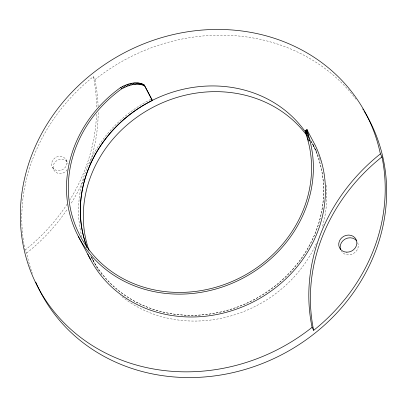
<?xml version="1.0" encoding="UTF-8"?>
<svg xmlns="http://www.w3.org/2000/svg" width="407" height="407" viewBox="0 0 407 407"><rect width="100%" height="100%" fill="white"/><g stroke="black" fill="none" stroke-linecap="round" stroke-linejoin="round"><path stroke-width="0.31" stroke-dasharray="2.04 1.53" d="M98.107 106.558A185.506 167.012 -27.8 0 0 95.375 81.929L94.917 79.665L93.335 76.664L91.361 78.256A185.506 167.012 -27.8 0 0 24.593 247.822L25.051 250.086L26.755 253.703A185.506 167.012 -27.8 0 0 32.341 273.402M94.917 79.665L95.457 79.233A185.506 167.012 -27.8 0 1 356.491 99.888M25.051 250.086L27.025 248.499A185.506 167.012 -27.8 0 0 67.46 203.632M26.633 253.088L28.607 251.501A185.506 167.012 -27.8 0 0 67.297 209.259M310.948 141.046L313.019 144.973L314.148 144.409M310.2 139.56L316.244 150.936M66.132 159.834L67.638 162.688M52.406 167.206L53.912 170.065M90.756 256.064L93.768 261.777M313.019 144.973L313.675 146.311A124.211 111.828 -27.8 0 1 251.134 301.109A124.211 111.828 -27.8 0 1 91.173 256.731M93.335 76.664L93.793 78.927A185.506 167.012 -27.8 0 1 96.607 108.313M98.184 112.505A185.506 167.012 -27.8 0 1 89.774 163.583M83.862 179.146A185.506 167.012 -27.8 0 1 70.742 203.978M357.753 242.674A9.275 8.349 -27.8 0 1 353.19 253.693A9.275 8.349 -27.8 0 1 341.468 251.384M310.79 141.234A124.288 111.9 -27.8 0 1 318.905 156.807M319.124 157.351A124.288 111.9 -27.8 0 1 320.599 161.182M326.119 185.271A124.288 111.9 -27.8 0 1 322.186 227.671M316.387 243.34A124.288 111.9 -27.8 0 1 120.665 295.619M101.496 274.898A124.288 111.9 -27.8 0 1 100.829 273.931M98.906 270.986A124.288 111.9 -27.8 0 1 91.799 257.524M96.505 114.275A185.506 167.012 -27.8 0 1 69.826 199.913M313.232 145.223A124.288 111.9 -27.8 0 1 251.943 300.783A124.288 111.9 -27.8 0 1 91.275 257.112M67.267 169.612A7.789 7.016 -27.8 0 1 55.276 171.79A7.789 7.016 -27.8 0 1 57.021 160.444A7.789 7.016 -27.8 0 1 68.142 163.909M81.878 237.159A126.063 113.497 -27.8 0 1 150.646 99.42M58.247 170.701A7.789 7.016 -27.8 0 0 66.326 160.226A7.789 7.016 -27.8 0 0 53.231 159.63A7.789 7.016 -27.8 0 0 58.247 170.701"/><path stroke-width="0.61" d="M87.225 247.802A124.211 111.828 -27.8 0 1 151.882 100.666L152.345 100.437L144.663 85.862C137.164 82.128 128.164 85.165 121.352 89.067A124.211 111.828 -27.8 0 0 81.899 239.031A124.211 111.828 -27.8 0 0 232.204 281.435A124.211 111.828 -27.8 0 0 308.292 141.809L305.326 130.688L307 129.787L315.344 145.497A126.063 113.497 -27.8 0 1 249.888 303.571A126.063 113.497 -27.8 0 1 87.81 253.993M307 129.787L310.058 141.275A126.063 113.497 -27.8 0 1 232.835 282.982A126.063 113.497 -27.8 0 1 80.281 239.947A126.063 113.497 -27.8 0 1 120.33 87.744C127.305 83.801 136.864 80.479 144.287 85.058L152.345 100.437M380.367 153.912L378.393 155.499A185.506 167.012 -27.8 0 0 311.625 325.071L312.083 327.335L313.665 330.336L315.639 328.744A185.506 167.012 -27.8 0 0 382.407 159.178L381.949 156.914L380.245 153.297A185.506 167.012 -27.8 0 0 140.583 45.126A185.506 167.012 -27.8 0 0 42.252 294.856A185.506 167.012 -27.8 0 0 311.543 327.767L312.083 327.335M381.949 156.914L379.975 158.501A185.506 167.012 -27.8 0 0 313.207 328.073L313.665 330.336M151.134 99.171L151.602 98.937M305.326 130.688L307.066 129.843M305.347 130.83L307.005 130.001M305.336 130.611L306.624 130.281M305.413 131.1L307.076 130.271M305.52 131.481L307.183 130.652M305.662 131.965L307.326 131.14M305.835 132.565L307.504 131.741M306.044 133.267L307.712 132.443M306.283 134.076L307.951 133.252M306.537 134.992L308.206 134.162M306.817 136.004L308.491 135.175M307.117 137.118L308.791 136.284M307.427 138.324L309.106 137.49M307.748 139.621L309.427 138.787M308.074 141.005L309.763 140.166M144.246 85.022L144.663 85.862M143.503 84.503L144.602 85.821M142.664 84.056L143.763 85.368M141.738 83.679L142.837 84.992M140.715 83.364L141.814 84.676M139.616 83.13L140.71 84.437M138.441 82.967L139.535 84.274M137.19 82.88L138.283 84.183M135.882 82.875L136.971 84.183M134.508 82.952L135.597 84.254M133.089 83.109L134.178 84.412M131.624 83.359L132.707 84.656M130.123 83.684L131.202 84.982M128.592 84.096L129.67 85.394M127.04 84.6L128.119 85.892M125.473 85.185L126.552 86.477M123.896 85.852L124.974 87.139M122.324 86.605L123.402 87.892M120.757 87.439L121.835 88.726M305.515 130.83L305.881 131.466M78.373 236.477L90.42 259.33M364.041 110.984A185.506 167.012 -27.8 0 1 282.041 354.548A185.506 167.012 -27.8 0 1 35.76 282.092M362.8 109.005A185.506 167.012 -27.8 0 1 363.426 109.992M340.542 249.506A9.275 8.349 -27.8 0 1 345.289 238.98A9.275 8.349 -27.8 0 1 356.7 240.868M89.021 250.422A124.288 111.9 -27.8 0 1 153.032 107.26A124.288 111.9 -27.8 0 1 307.153 135.907M87.012 247.466A124.288 111.9 -27.8 0 1 145.742 103.892L152.63 100.214A124.288 111.9 -27.8 0 1 306.171 133.069M346.856 252.182A9.275 8.349 -27.8 0 0 356.105 239.484A9.275 8.349 -27.8 0 0 340.461 239.204A9.275 8.349 -27.8 0 0 346.856 252.182"/></g></svg>
